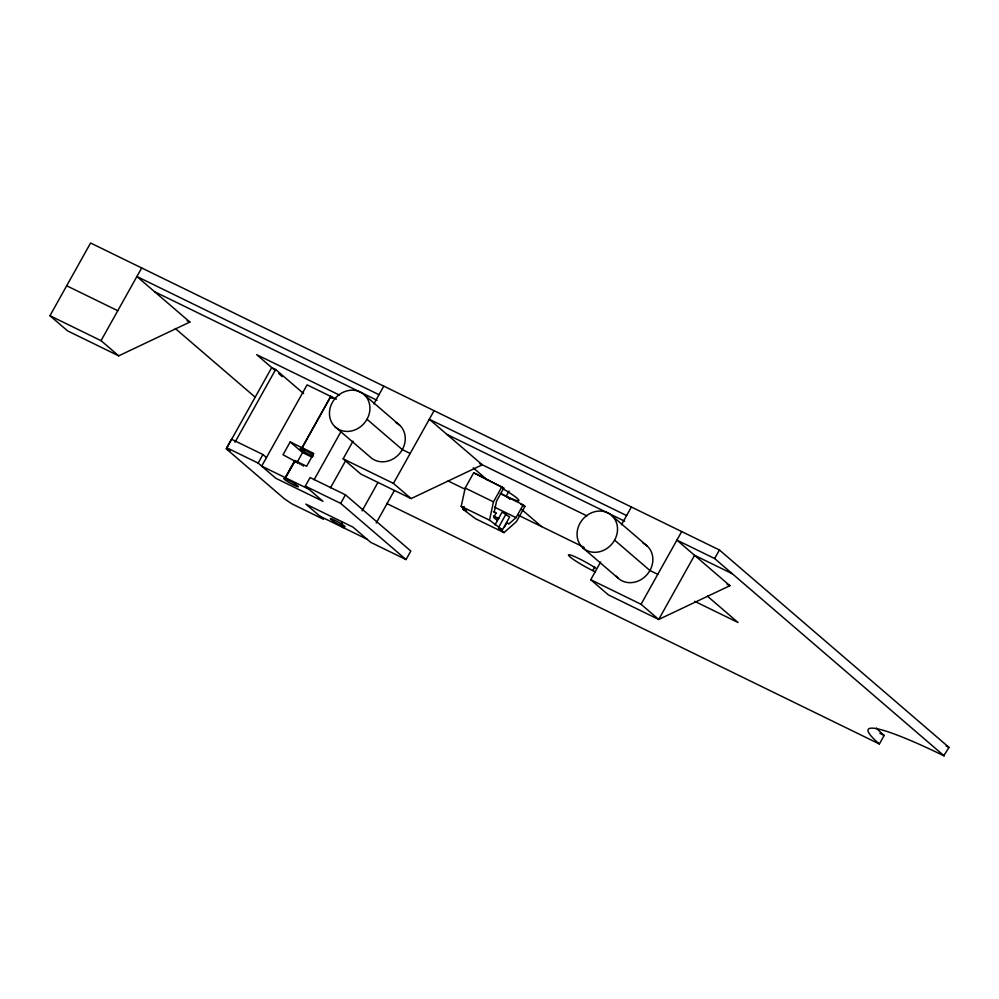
<?xml version="1.0" encoding="UTF-8"?>
<svg xmlns="http://www.w3.org/2000/svg" width="999" height="999" viewBox="0 0 999 999"><rect width="100%" height="100%" fill="white"/><g stroke="black" fill="none" stroke-linecap="round" stroke-linejoin="round"><path stroke-width="1.5" d="M464.185 506.568L462.762 509.14L466.683 511.063L461.213 506.356L465.172 488.036L473.701 472.764L503.771 488.099L496.603 500.936L494.293 511.613L496.053 513.124L493.668 517.407L497.377 520.591M494.98 524.875L502.16 512.037L509.615 516.995L502.447 529.832L489.51 520.167L493.469 501.86L501.998 486.575M378.996 394.692L136.9 276.511L189.885 322.065L118.706 355.844L67.62 330.906L49.95 315.721L90.584 243.007L719.417 549.987L949.05 747.439L943.73 755.731A147.827 15.709 29.2 0 0 876.46 741.433L879.37 743.993L884.14 735.439L881.243 732.879A147.827 15.709 29.2 0 1 876.423 728.071M118.706 355.844L101.036 340.659L141.683 267.957M303.621 393.569L275.649 369.518L271.716 367.595L226.298 448.863L230.232 450.774L226.698 447.739L231.481 439.185L262.924 454.533L266.458 457.567M235.015 442.22L275.649 369.518M226.298 448.863L284.59 498.976L292.058 503.933L323.501 519.28L305.831 504.095L352.997 527.122L370.654 542.307L406.031 559.577L410.814 551.023L345.454 494.83L310.077 477.559L305.307 486.113L322.964 501.298L275.799 478.271L258.142 463.086L262.924 454.533M313.199 454.945A8.629 0.912 29.2 0 0 305.332 450.349L301.985 447.702L290.197 441.945L283.029 454.77L296.691 462.15M336.363 399.163L330.869 396.466L302.185 447.789L313.773 453.459L306.606 466.283L295.005 460.626L285.452 477.734L288.486 480.269A8.379 0.887 29.2 0 1 293.444 482.992L293.881 483.254A8.379 0.887 29.2 0 1 296.915 486.476A8.379 0.887 29.2 0 1 285.339 480.119A8.379 0.887 29.2 0 1 288.062 480.057L285.252 477.634L294.817 460.527M301.985 447.702L330.669 396.378L307.093 384.865L261.676 466.121L285.252 477.634M285.452 477.734L295.204 460.726M297.54 461.55L302.56 452.572L290.197 441.945M314.136 479.67L341.383 430.906M626.598 515.559L429.295 419.255L482.292 464.81L411.113 498.588L360.801 474.038L343.144 458.841L353.022 441.158M373.851 403.908L383.778 386.138M330.532 487.749L345.666 460.664M406.031 559.577L340.671 503.384L345.454 494.83M342.207 522.702L340.734 525.337A8.379 0.887 29.2 0 0 343.456 525.274A8.379 0.887 29.2 0 0 331.88 518.918A8.379 0.887 29.2 0 0 334.915 522.14L335.352 522.402A8.379 0.887 29.2 0 0 340.309 525.124L341.783 522.489M319.967 516.246L343.344 527.659L340.509 525.224L341.97 522.589M362.075 510.864L377.972 482.43M411.113 498.588L393.444 483.404L434.078 410.701M376.211 523.014L394.368 490.509M509.065 491.046L506.206 496.178L509.74 499.213M498.913 526.785L506.081 513.961M504.62 526.823L507.005 522.539L508.778 524.063L516.033 517.632L523.201 504.807L500.287 493.618M523.201 504.807L524.962 506.331L516.433 521.603L503.996 532.617L475.699 518.806L462.762 509.14M592.757 570.604L594.805 566.933M944.267 755.993L714.635 558.541L676.897 540.122L729.894 585.689L658.716 619.467L608.403 594.904L590.746 579.72L600.624 562.025M621.453 524.775L631.38 507.005M732.292 573.726L694.567 555.307L658.716 619.467L641.046 604.27L681.68 531.568M714.635 558.541L719.417 549.987M304.695 450.037L304.458 449.925A8.629 0.912 29.2 0 0 301.673 449.937A8.629 0.912 29.2 0 0 313.099 456.368M154.558 291.696L377.073 400.312M446.965 434.44L624.675 521.191M187.125 320.716L189.885 322.065M339.435 395.08L256.706 354.682L275.212 370.604M479.52 463.461L586.937 515.896M727.097 584.315L729.894 585.689M503.771 488.099L473.701 472.764M520.929 504.345L524.962 506.331M66.683 285.776L117.77 310.726M410.177 453.471L402.322 449.625L366.995 419.255M657.779 574.338L649.924 570.504L614.597 540.122M465.172 488.036L493.469 501.86M448.151 480.969L465.309 489.348M518.456 515.284L584.19 547.377M694.68 601.323L738.036 622.489L707.417 596.166M494.468 507.117L516.033 517.632M493.356 511.813L496.053 513.124M493.531 515.971L498.926 518.593M495.342 517.507L498.026 518.818M461.213 506.356L489.51 520.167M502.447 529.832L498.513 527.909L503.996 532.617M49.95 315.721L101.036 340.659M343.144 458.841L393.444 483.404M590.746 579.72L641.046 604.27M879.944 733.391L884.14 735.439M302.56 452.572L312.275 457.317M386.625 503.459L879.37 743.993M226.698 447.739L258.142 463.086M305.307 486.113L340.671 503.384M285.652 477.834L308.828 489.148M367.12 539.273L343.544 527.759L340.734 525.337M949.05 747.439L948.513 747.177A147.827 15.709 29.2 0 0 946.065 745.978M611.937 515.696A21.678 19.106 -49.3 0 1 602.085 550.961A21.678 19.106 -49.3 0 1 577.872 528.396A21.678 19.106 -49.3 0 1 611.937 515.696L647.265 546.066M582.667 547.677L617.994 578.046M473.226 467.832L487.362 479.982M521.515 509.34L541.533 526.56M364.335 394.817A21.678 19.106 -49.3 0 1 354.495 430.082A21.678 19.106 -49.3 0 1 330.269 407.53A21.678 19.106 -49.3 0 1 364.335 394.817L399.662 425.199M330.869 396.466L332.692 398.052M278.709 373.614L282.205 376.623M335.065 426.798L370.392 457.18A21.678 19.106 -49.3 0 0 400.799 452.01A21.678 19.106 -49.3 0 0 395.542 422.365M175.3 328.521L255.382 397.365M302.185 447.789L304.932 450.162M295.005 460.626L297.852 463.061M330.669 396.378L332.467 397.939M502.872 488.723A24.638 2.622 29.2 0 1 518.893 500.586A24.638 2.622 29.2 0 1 500.811 493.444M643.144 543.244A21.678 19.106 -49.3 0 1 647.539 574.013A21.678 19.106 -49.3 0 1 616.296 576.211M595.379 571.84A19.705 2.098 29.2 0 1 572.652 558.916A19.705 2.098 29.2 0 1 572.976 555.906A19.705 2.098 29.2 0 1 595.766 568.131M295.067 461.813A8.379 0.887 29.2 0 1 295.704 462.075M297.215 462.749A8.379 0.887 29.2 0 1 297.627 462.949M299.375 463.848A8.379 0.887 29.2 0 1 299.837 464.085M301.211 464.847A8.379 0.887 29.2 0 1 301.673 465.097M303.009 465.884A8.379 0.887 29.2 0 1 303.446 466.146M331.218 397.727A8.629 0.912 29.2 0 1 331.93 398.039"/></g></svg>
